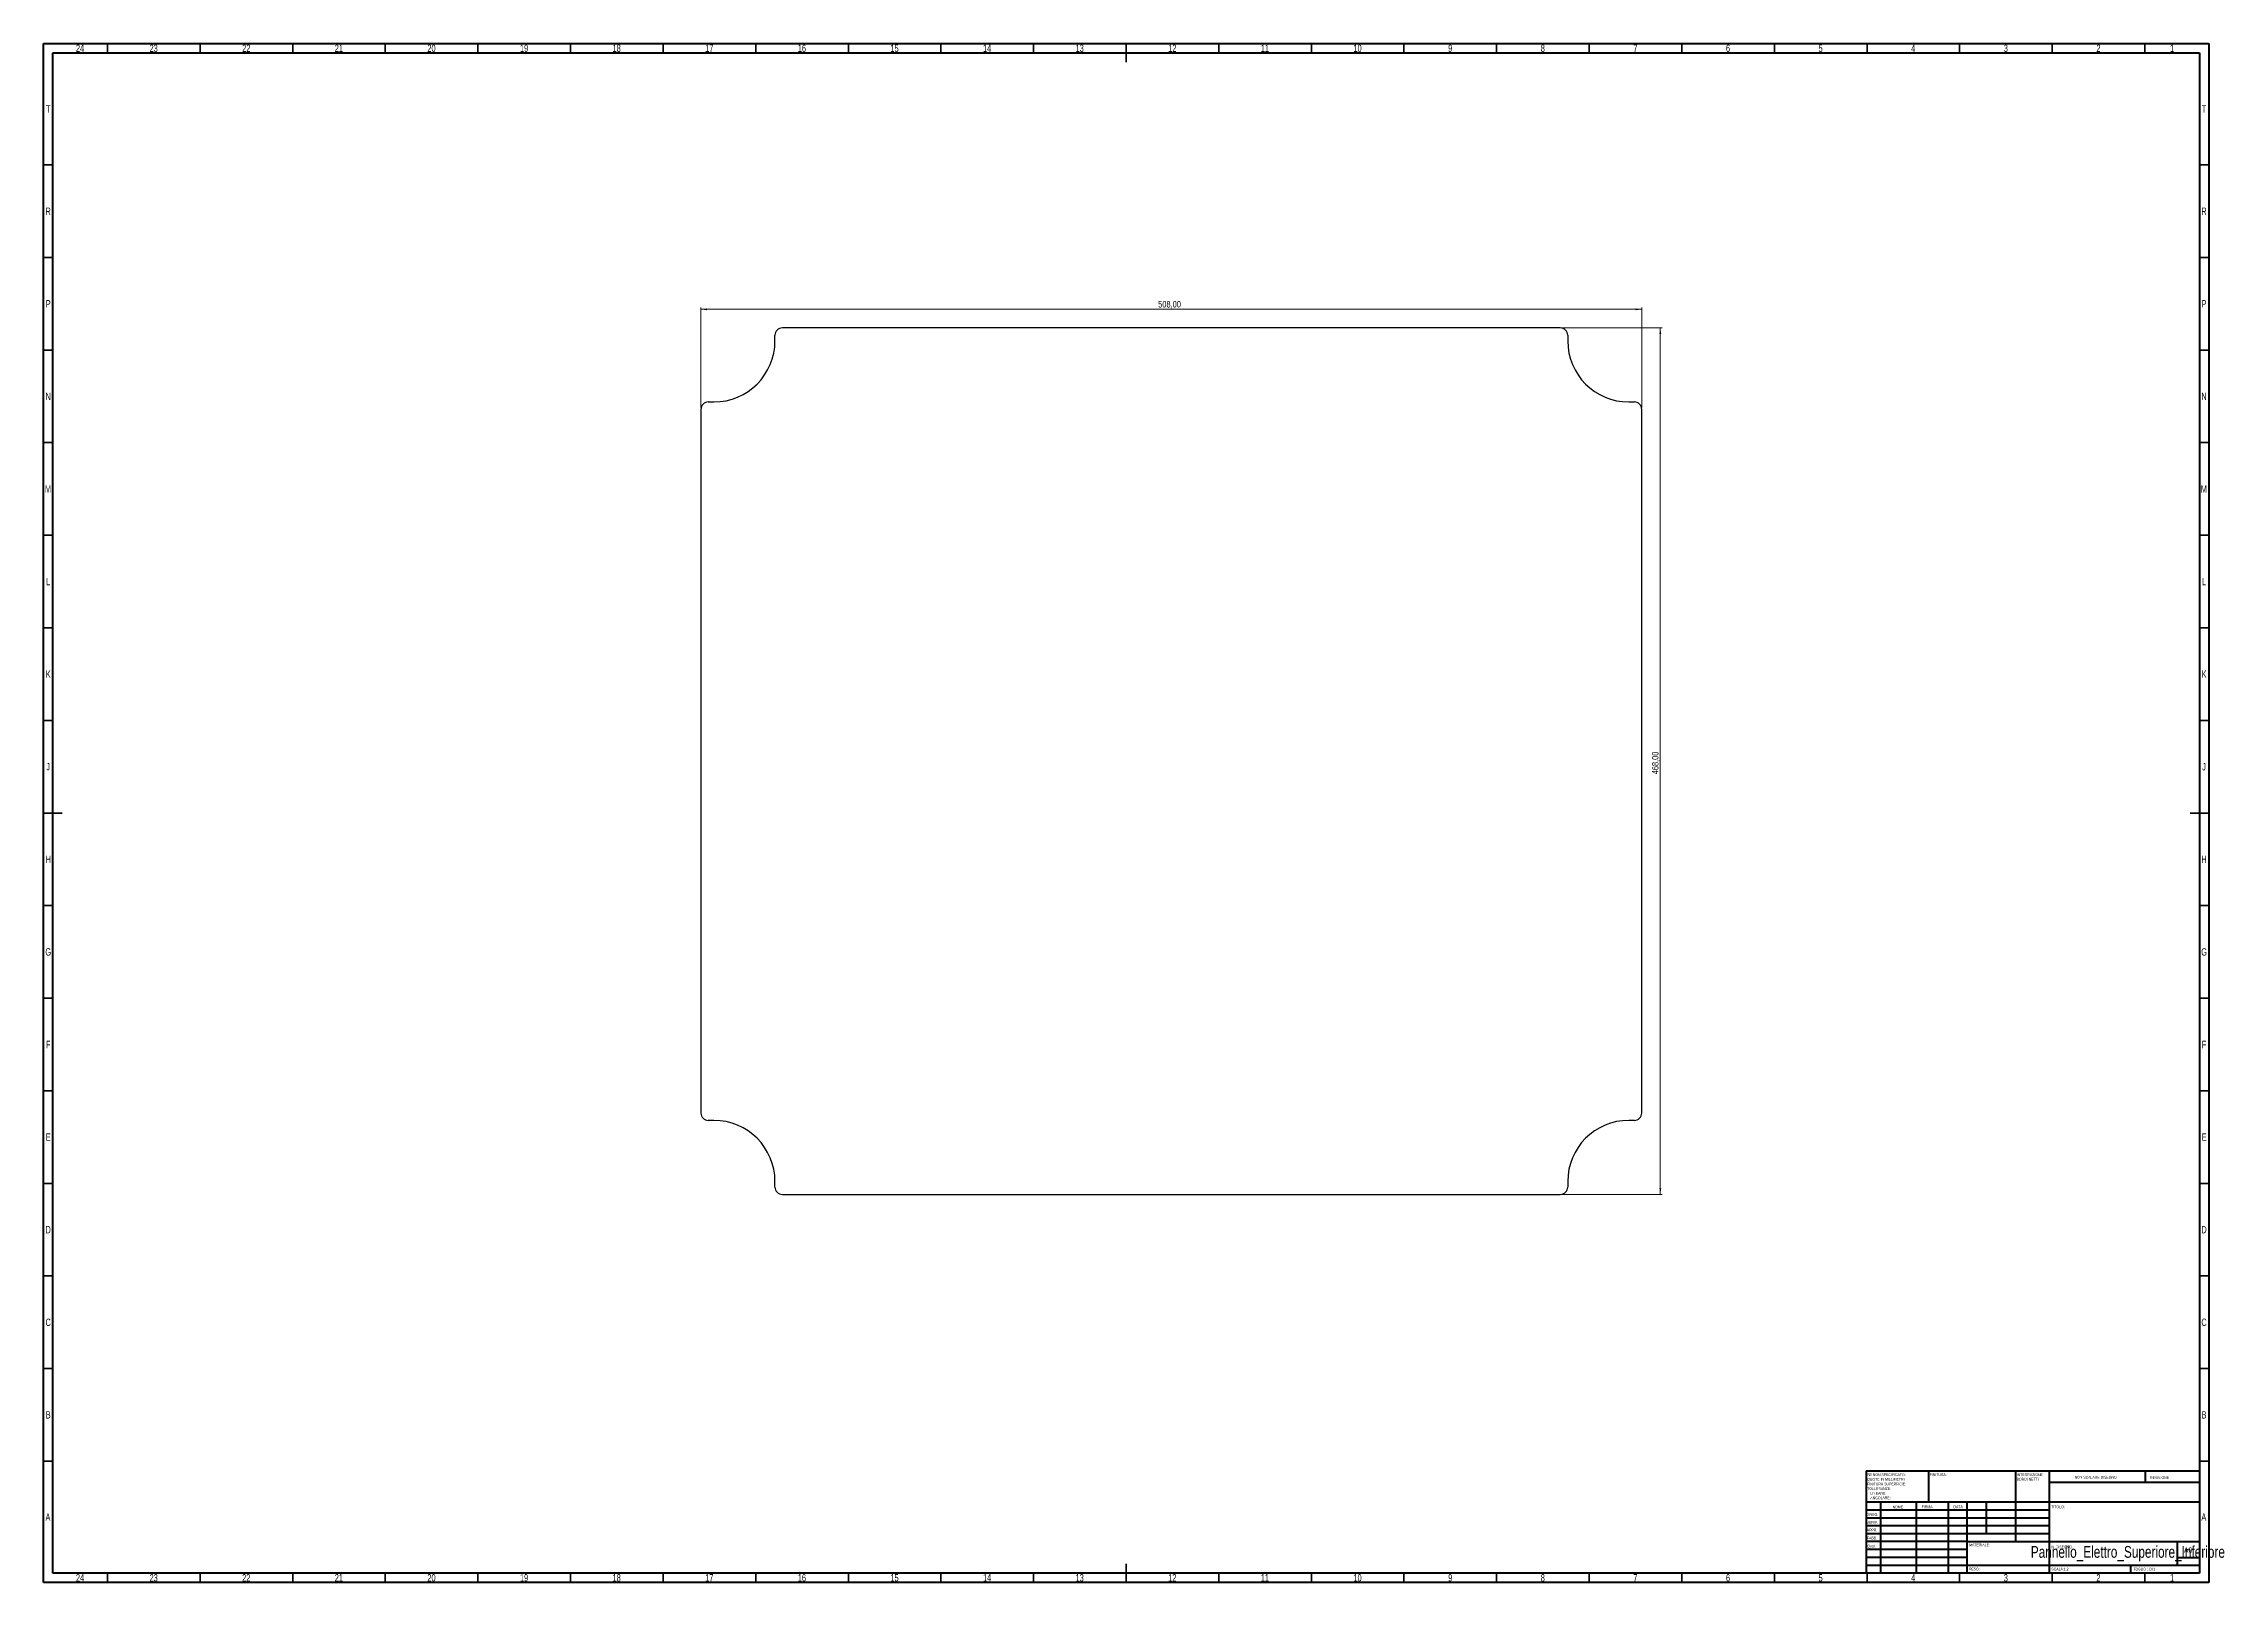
# Model space of a CAD drawing. Header units: millimetres. Extents: x 15 to 1192, y 5 to 836.
import ezdxf

# ---------------------------------------------------------------- set-up
doc = ezdxf.new("R2010")
doc.units = ezdxf.units.MM
doc.styles.add('SLDTEXTSTYLE0', font='TXT', dxfattribs={"width": 0.75})
doc.styles.add('SLDTEXTSTYLE1', font='TXT', dxfattribs={"width": 0.692308})
doc.dimstyles.new('SLDDIMSTYLE0', dxfattribs={"dimtxt": 3.5, "dimasz": 3.302, "dimexe": 0, "dimexo": 0.0625, "dimgap": 0.875, "dimtad": 1, "dimrnd": 1e-09, "dimzin": 12, "dimdsep": 46, "dimtxsty": 'SLDTEXTSTYLE0', "dimsah": 1, "dimcen": 0.09, "dimadec": 0, "dimazin": 3, "dimtfac": 1, "dimtofl": 0, "dimtmove": 0, "dimatfit": 3, "dimfxl": 1, "dimfrac": 2, "dimtolj": 1, "dimtzin": 12, "dimarcsym": 0})

# ---------------------------------------------------------------- blocks, each defined once
blk = doc.blocks.new('SW_NOTE_0')
at = {"color": 0, "linetype": 'Continuous', "lineweight": 0, "char_height": 1.5, "attachment_point": 1, "style": 'SLDTEXTSTYLE0'}
for s, insert in [('SE NON SPECIFICATO:', (0, 1.9)), ('TOLLERANZE:', (0, -5.6)), ('QUOTE IN MILLIMETRI', (0, -0.6)), ('FINITURA SUPERFICIE:', (0, -3.1)), ('ANGOLARE:', (1.7, -10.6)), ('LINEARE:', (1.7, -8.1))]:
    blk.add_mtext(s, dxfattribs=dict(at, insert=insert))
blk = doc.blocks.new('SW_NOTE_0_1')
at = {"color": 0, "linetype": 'Continuous', "lineweight": 0, "char_height": 1.5, "attachment_point": 1, "style": 'SLDTEXTSTYLE0'}
for s, insert in [('INTERRUZIONE', (0, 1.9)), ('BORDI NETTI', (0, -0.6))]:
    blk.add_mtext(s, dxfattribs=dict(at, insert=insert))
blk = doc.blocks.new('_D')
at = {"color": 7, "linetype": 'Continuous', "lineweight": 0}
for p, q in [((369.9, 639.5), (369.9, 693.5)), ((369.9, 692.5), (877.9, 692.5)), ((877.9, 639.5), (877.9, 693.5))]:
    blk.add_line(p, q, dxfattribs=at)
at = {"color": 7, "linetype": 'Continuous', "lineweight": 18}
for points in [[(369.9, 692.5), (373.2, 692), (373.2, 693)], [(877.9, 692.5), (874.6, 693), (874.6, 692)]]:
    blk.add_solid(points, dxfattribs=at)
at = {"color": 7, "linetype": 'Continuous', "lineweight": 18, "insert": (616.8, 697), "char_height": 3.5, "attachment_point": 1, "style": 'SLDTEXTSTYLE0'}
blk.add_mtext('508,00', dxfattribs=at)
blk = doc.blocks.new('_D_1')
at = {"color": 7, "linetype": 'Continuous', "lineweight": 0}
for p, q in [((834.9, 682.5), (888.9, 682.5)), ((887.9, 682.5), (887.9, 214.5)), ((834.9, 214.5), (888.9, 214.5))]:
    blk.add_line(p, q, dxfattribs=at)
at = {"color": 7, "linetype": 'Continuous', "lineweight": 18}
for points in [[(887.9, 682.5), (887.4, 679.2), (888.4, 679.2)], [(887.9, 214.5), (888.4, 217.8), (887.4, 217.8)]]:
    blk.add_solid(points, dxfattribs=at)
at = {"color": 7, "linetype": 'Continuous', "lineweight": 18, "insert": (883.4, 441.4), "char_height": 3.5, "attachment_point": 1, "rotation": 90, "style": 'SLDTEXTSTYLE0'}
blk.add_mtext('468,00', dxfattribs=at)

msp = doc.modelspace()

# ---------------------------------------------------------------- linework, layer by layer
at = {"color": 7, "linetype": 'Continuous', "lineweight": 70}
for p, q in [((15, 5), (15, 836)), ((15, 836), (1184, 836)), ((1184, 836), (1184, 5)), ((20, 10), (20, 831)), ((20, 831), (1179, 831)), ((1179, 831), (1179, 10)), ((1184, 5), (15, 5)), ((1179, 10), (20, 10))]:
    msp.add_line(p, q, dxfattribs=at)
at = {"color": 7, "linetype": 'Continuous', "lineweight": 35}
for p, q in [((49.5, 831), (49.5, 836)), ((99.5, 831), (99.5, 836)), ((149.5, 831), (149.5, 836)), ((199.5, 831), (199.5, 836)), ((249.5, 831), (249.5, 836)), ((299.5, 831), (299.5, 836)), ((349.5, 831), (349.5, 836)), ((399.5, 831), (399.5, 836)), ((449.5, 831), (449.5, 836)), ((499.5, 831), (499.5, 836)), ((549.5, 831), (549.5, 836)), ((599.5, 836), (599.5, 826)), ((599.5, 831), (599.5, 836)), ((649.5, 831), (649.5, 836)), ((699.5, 831), (699.5, 836)), ((749.5, 831), (749.5, 836)), ((799.5, 831), (799.5, 836)), ((849.5, 831), (849.5, 836)), ((899.5, 831), (899.5, 836)), ((949.5, 831), (949.5, 836)), ((999.5, 831), (999.5, 836)), ((1049.5, 831), (1049.5, 836)), ((1099.5, 831), (1099.5, 836)), ((1149.5, 831), (1149.5, 836)), ((20, 770.5), (15, 770.5)), ((1179, 770.5), (1184, 770.5)), ((20, 720.5), (15, 720.5)), ((1179, 720.5), (1184, 720.5)), ((20, 670.5), (15, 670.5)), ((1179, 670.5), (1184, 670.5)), ((20, 620.5), (15, 620.5)), ((1179, 620.5), (1184, 620.5)), ((20, 570.5), (15, 570.5)), ((1179, 570.5), (1184, 570.5)), ((20, 520.5), (15, 520.5)), ((1179, 520.5), (1184, 520.5)), ((20, 470.5), (15, 470.5)), ((1179, 470.5), (1184, 470.5)), ((15, 420.5), (25, 420.5)), ((20, 420.5), (15, 420.5)), ((1184, 420.5), (1174, 420.5)), ((1179, 420.5), (1184, 420.5)), ((20, 370.5), (15, 370.5)), ((1179, 370.5), (1184, 370.5)), ((20, 320.5), (15, 320.5)), ((1179, 320.5), (1184, 320.5)), ((20, 270.5), (15, 270.5)), ((1179, 270.5), (1184, 270.5)), ((20, 220.5), (15, 220.5)), ((1179, 220.5), (1184, 220.5)), ((20, 170.5), (15, 170.5)), ((1179, 170.5), (1184, 170.5)), ((20, 120.5), (15, 120.5)), ((1179, 120.5), (1184, 120.5)), ((20, 70.5), (15, 70.5)), ((1179, 70.5), (1184, 70.5)), ((599.5, 5), (599.5, 15)), ((49.5, 10), (49.5, 5)), ((99.5, 10), (99.5, 5)), ((149.5, 10), (149.5, 5)), ((199.5, 10), (199.5, 5)), ((249.5, 10), (249.5, 5)), ((299.5, 10), (299.5, 5)), ((349.5, 10), (349.5, 5)), ((399.5, 10), (399.5, 5)), ((449.5, 10), (449.5, 5)), ((499.5, 10), (499.5, 5)), ((549.5, 10), (549.5, 5)), ((599.5, 10), (599.5, 5)), ((649.5, 10), (649.5, 5)), ((699.5, 10), (699.5, 5)), ((749.5, 10), (749.5, 5)), ((799.5, 10), (799.5, 5)), ((849.5, 10), (849.5, 5)), ((899.5, 10), (899.5, 5)), ((949.5, 10), (949.5, 5)), ((999.5, 10), (999.5, 5)), ((1049.5, 10), (1049.5, 5)), ((1099.5, 10), (1099.5, 5)), ((1149.5, 10), (1149.5, 5))]:
    msp.add_line(p, q, dxfattribs=at)
at = {"color": 7, "linetype": 'Continuous', "lineweight": 25}
for p, q in [((409.887, 675.488), (409.887, 678.488)), ((833.887, 682.488), (413.887, 682.488)), ((837.887, 678.488), (837.887, 675.488)), ((369.887, 638.488), (369.887, 258.488)), ((373.887, 642.488), (376.887, 642.488)), ((870.887, 642.488), (873.887, 642.488)), ((877.887, 258.488), (877.887, 638.488)), ((376.887, 254.488), (373.887, 254.488)), ((873.887, 254.488), (870.887, 254.488)), ((409.887, 218.488), (409.887, 221.488)), ((413.887, 214.488), (833.887, 214.488)), ((837.887, 221.488), (837.887, 218.488))]:
    msp.add_line(p, q, dxfattribs=at)
at = {"color": 7, "linetype": 'Continuous', "lineweight": 50}
for p, q in [((999, 65.25), (1179, 65.25)), ((999, 65.25), (999, 10)), ((1032.8, 48.25), (1032.8, 65.25)), ((1079.6, 65.25), (1079.6, 27)), ((1097.8, 65.25), (1097.8, 10)), ((1179, 58.875), (1097.8, 58.875)), ((1149.8, 58.875), (1149.8, 65.25)), ((1179, 48.25), (999, 48.25)), ((1006.8, 48.25), (1006.8, 10)), ((1025.991, 48.25), (1025.991, 10)), ((1043.399, 48.25), (1043.399, 10)), ((1053.6, 10), (1053.6, 48.25)), ((1064, 31.25), (1064, 48.25)), ((1097.8, 44), (999, 44)), ((1097.8, 39.75), (999, 39.75)), ((1097.8, 35.5), (999, 35.5)), ((1097.8, 31.25), (999, 31.25)), ((1053.6, 27), (999, 27)), ((1053.6, 27), (1179, 27)), ((1167.168, 14.25), (1167.168, 27)), ((1053.6, 22.75), (999, 22.75)), ((1053.6, 18.5), (999, 18.5)), ((999, 14.25), (1179, 14.25)), ((1142, 10), (1142, 14.25)), ((1179, 18.292), (1167.168, 18.292))]:
    msp.add_line(p, q, dxfattribs=at)
at = {"color": 7, "linetype": 'Continuous', "lineweight": 25}
for centre, radius, start, end in [((376.887, 675.488), 33, 270, 0), ((376.887, 675.488), 33, 270, 0), ((413.887, 678.488), 4, 90, 180), ((413.887, 678.488), 4, 90, 180), ((833.887, 678.488), 4, 0, 90), ((833.887, 678.488), 4, 0, 90), ((870.887, 675.488), 33, 180, 270), ((870.887, 675.488), 33, 180, 270), ((373.887, 638.488), 4, 90, 180), ((373.887, 638.488), 4, 90, 180), ((873.887, 638.488), 4, 0, 90), ((873.887, 638.488), 4, 0, 90), ((373.887, 258.488), 4, 180, 270), ((373.887, 258.488), 4, 180, 270), ((376.887, 221.488), 33, 0, 90), ((376.887, 221.488), 33, 0, 90), ((870.887, 221.488), 33, 90, 180), ((870.887, 221.488), 33, 90, 180), ((873.887, 258.488), 4, 270, 0), ((873.887, 258.488), 4, 270, 0), ((413.887, 218.488), 4, 180, 270), ((413.887, 218.488), 4, 180, 270), ((833.887, 218.488), 4, 270, 0), ((833.887, 218.488), 4, 270, 0)]:
    msp.add_arc(centre, radius, start, end, dxfattribs=at)

# ---------------------------------------------------------------- block references
at = {"color": 7, "linetype": 'Continuous', "lineweight": 0}
for name, p in [('SW_NOTE_0', (999.594, 61.987)), ('SW_NOTE_0_1', (1080.309, 62.069))]:
    msp.add_blockref(name, p, dxfattribs=at)

# ---------------------------------------------------------------- texts
for s, insert, char_height, attachment_point, style in [('24', (34.67, 835.465), 3.9688, 2, 'SLDTEXTSTYLE0'), ('23', (74.42, 835.465), 3.9688, 2, 'SLDTEXTSTYLE0'), ('22', (124.42, 835.465), 3.9688, 2, 'SLDTEXTSTYLE0'), ('21', (174.42, 835.465), 3.9688, 2, 'SLDTEXTSTYLE0'), ('20', (224.42, 835.465), 3.9688, 2, 'SLDTEXTSTYLE0'), ('19', (274.42, 835.465), 3.9688, 2, 'SLDTEXTSTYLE0'), ('18', (324.42, 835.465), 3.9688, 2, 'SLDTEXTSTYLE0'), ('17', (374.42, 835.465), 3.9688, 2, 'SLDTEXTSTYLE0'), ('16', (424.42, 835.465), 3.9688, 2, 'SLDTEXTSTYLE0'), ('15', (474.42, 835.465), 3.9688, 2, 'SLDTEXTSTYLE0'), ('14', (524.42, 835.465), 3.9688, 2, 'SLDTEXTSTYLE0'), ('13', (574.42, 835.465), 3.9688, 2, 'SLDTEXTSTYLE0'), ('12', (624.42, 835.465), 3.9688, 2, 'SLDTEXTSTYLE0'), ('11', (674.42, 835.465), 3.9688, 2, 'SLDTEXTSTYLE0'), ('10', (724.42, 835.465), 3.9688, 2, 'SLDTEXTSTYLE0'), ('9', (774.46, 835.465), 3.969, 2, 'SLDTEXTSTYLE0'), ('8', (824.46, 835.465), 3.969, 2, 'SLDTEXTSTYLE0'), ('7', (874.46, 835.465), 3.969, 2, 'SLDTEXTSTYLE0'), ('6', (924.46, 835.465), 3.969, 2, 'SLDTEXTSTYLE0'), ('5', (974.46, 835.465), 3.969, 2, 'SLDTEXTSTYLE0'), ('4', (1024.46, 835.465), 3.969, 2, 'SLDTEXTSTYLE0'), ('3', (1074.46, 835.465), 3.969, 2, 'SLDTEXTSTYLE0'), ('2', (1124.46, 835.465), 3.969, 2, 'SLDTEXTSTYLE0'), ('1', (1164.21, 835.465), 3.969, 2, 'SLDTEXTSTYLE0'), ('T', (17.488, 802.715), 3.969, 2, 'SLDTEXTSTYLE0'), ('T', (1181.488, 802.715), 3.969, 2, 'SLDTEXTSTYLE0'), ('R', (17.444, 747.465), 3.969, 2, 'SLDTEXTSTYLE0'), ('R', (1181.444, 747.465), 3.969, 2, 'SLDTEXTSTYLE0'), ('P', (17.485, 697.465), 3.969, 2, 'SLDTEXTSTYLE0'), ('P', (1181.485, 697.465), 3.969, 2, 'SLDTEXTSTYLE0'), ('N', (17.464, 647.465), 3.969, 2, 'SLDTEXTSTYLE0'), ('N', (1181.464, 647.465), 3.969, 2, 'SLDTEXTSTYLE0'), ('M', (17.362, 597.465), 3.969, 2, 'SLDTEXTSTYLE0'), ('M', (1181.362, 597.465), 3.969, 2, 'SLDTEXTSTYLE0'), ('L', (17.455, 547.465), 3.969, 2, 'SLDTEXTSTYLE0'), ('L', (1181.455, 547.465), 3.969, 2, 'SLDTEXTSTYLE0'), ('K', (17.489, 497.465), 3.969, 2, 'SLDTEXTSTYLE0'), ('K', (1181.489, 497.465), 3.969, 2, 'SLDTEXTSTYLE0'), ('J', (17.465, 447.465), 3.969, 2, 'SLDTEXTSTYLE0'), ('J', (1181.465, 447.465), 3.969, 2, 'SLDTEXTSTYLE0'), ('H', (17.49, 397.465), 3.969, 2, 'SLDTEXTSTYLE0'), ('H', (1181.49, 397.465), 3.969, 2, 'SLDTEXTSTYLE0'), ('G', (17.487, 347.465), 3.969, 2, 'SLDTEXTSTYLE0'), ('G', (1181.487, 347.465), 3.969, 2, 'SLDTEXTSTYLE0'), ('F', (17.458, 297.465), 3.969, 2, 'SLDTEXTSTYLE0'), ('F', (1181.458, 297.465), 3.969, 2, 'SLDTEXTSTYLE0'), ('E', (17.508, 247.465), 3.969, 2, 'SLDTEXTSTYLE0'), ('E', (1181.508, 247.465), 3.969, 2, 'SLDTEXTSTYLE0'), ('D', (17.453, 197.465), 3.969, 2, 'SLDTEXTSTYLE0'), ('D', (1181.453, 197.465), 3.969, 2, 'SLDTEXTSTYLE0'), ('C', (17.459, 147.465), 3.969, 2, 'SLDTEXTSTYLE0'), ('C', (1181.459, 147.465), 3.969, 2, 'SLDTEXTSTYLE0'), ('B', (17.471, 97.465), 3.969, 2, 'SLDTEXTSTYLE0'), ('B', (1181.471, 97.465), 3.969, 2, 'SLDTEXTSTYLE0'), ('FINITURA:', (1033.371, 63.919), 1.5, 1, 'SLDTEXTSTYLE0'), ('NON SCALARE DISEGNO', (1111.615, 62.533), 1.5, 1, 'SLDTEXTSTYLE0'), ('REVISIONE', (1152.328, 62.335), 1.5, 1, 'SLDTEXTSTYLE0'), ('A', (17.34, 42.255), 3.969, 2, 'SLDTEXTSTYLE0'), ('DISEG.', (999.212, 42.43), 1.5, 1, 'SLDTEXTSTYLE0'), ('VERIF.', (999.41, 38.154), 1.5, 1, 'SLDTEXTSTYLE0'), ('NOME', (1013.322, 46.501), 1.5, 1, 'SLDTEXTSTYLE0'), ('FIRMA', (1029.034, 46.562), 1.5, 1, 'SLDTEXTSTYLE0'), ('DATA', (1046.215, 46.576), 1.5, 1, 'SLDTEXTSTYLE0'), ('TITOLO:', (1098.956, 46.576), 1.5, 1, 'SLDTEXTSTYLE0'), ('A', (1181.34, 42.255), 3.969, 2, 'SLDTEXTSTYLE0'), ('APPR.', (999.402, 34.064), 1.5, 1, 'SLDTEXTSTYLE0'), ('FABB.', (999.455, 29.734), 1.5, 1, 'SLDTEXTSTYLE0'), ('Qual.', (999.669, 25.35), 1.5, 1, 'SLDTEXTSTYLE0'), ('MATERIALE:', (1054.646, 25.986), 1.5, 1, 'SLDTEXTSTYLE0'), ('Pannello_Elettro_Superiore_Inferiore', (1140.341, 24.632), 6.35, 2, 'SLDTEXTSTYLE0'), ('N. DISEGNO', (1099.074, 24.869), 1.5, 1, 'SLDTEXTSTYLE0'), ('A0', (1170.644, 23.922), 2.9104, 1, 'SLDTEXTSTYLE0'), ('PESO:', (1054.618, 12.949), 1.4986, 1, 'SLDTEXTSTYLE0'), ('SCALA:1:2', (1099.074, 12.9), 1.5, 1, 'SLDTEXTSTYLE0'), ('FOGLIO 1 DI 1', (1143.478, 12.9), 1.5, 1, 'SLDTEXTSTYLE1'), ('24', (34.67, 9.465), 3.9688, 2, 'SLDTEXTSTYLE0'), ('23', (74.42, 9.465), 3.9688, 2, 'SLDTEXTSTYLE0'), ('22', (124.42, 9.465), 3.9688, 2, 'SLDTEXTSTYLE0'), ('21', (174.42, 9.465), 3.9688, 2, 'SLDTEXTSTYLE0'), ('20', (224.42, 9.465), 3.9688, 2, 'SLDTEXTSTYLE0'), ('19', (274.42, 9.465), 3.9688, 2, 'SLDTEXTSTYLE0'), ('18', (324.42, 9.465), 3.9688, 2, 'SLDTEXTSTYLE0'), ('17', (374.42, 9.465), 3.9688, 2, 'SLDTEXTSTYLE0'), ('16', (424.42, 9.465), 3.9688, 2, 'SLDTEXTSTYLE0'), ('15', (474.42, 9.465), 3.9688, 2, 'SLDTEXTSTYLE0'), ('14', (524.42, 9.465), 3.9688, 2, 'SLDTEXTSTYLE0'), ('13', (574.42, 9.465), 3.9688, 2, 'SLDTEXTSTYLE0'), ('12', (624.42, 9.465), 3.9688, 2, 'SLDTEXTSTYLE0'), ('11', (674.42, 9.465), 3.9688, 2, 'SLDTEXTSTYLE0'), ('10', (724.42, 9.465), 3.9688, 2, 'SLDTEXTSTYLE0'), ('9', (774.46, 9.465), 3.969, 2, 'SLDTEXTSTYLE0'), ('8', (824.46, 9.465), 3.969, 2, 'SLDTEXTSTYLE0'), ('7', (874.46, 9.465), 3.969, 2, 'SLDTEXTSTYLE0'), ('6', (924.46, 9.465), 3.969, 2, 'SLDTEXTSTYLE0'), ('5', (974.46, 9.465), 3.969, 2, 'SLDTEXTSTYLE0'), ('4', (1024.46, 9.465), 3.969, 2, 'SLDTEXTSTYLE0'), ('3', (1074.46, 9.465), 3.969, 2, 'SLDTEXTSTYLE0'), ('2', (1124.46, 9.465), 3.969, 2, 'SLDTEXTSTYLE0'), ('1', (1164.21, 9.465), 3.969, 2, 'SLDTEXTSTYLE0')]:
    msp.add_mtext(s, dxfattribs=dict(at, insert=insert, char_height=char_height, attachment_point=attachment_point, style=style))

# ---------------------------------------------------------------- dimensions: what is measured, and where the dimension line sits
at = {"color": 7, "linetype": 'Continuous', "lineweight": 18}
dim = msp.add_linear_dim(base=(877.887, 692.488), p1=(369.887, 638.488), p2=(877.887, 638.488), dimstyle='SLDDIMSTYLE0', dxfattribs=at)
dim.commit()
dim.dimension.update_dxf_attribs({"geometry": '_D', "text_midpoint": (623.887, 692.488), "dimtype": 160})
dim = msp.add_linear_dim(base=(887.887, 214.488), p1=(833.887, 682.488), p2=(833.887, 214.488), angle=90, dimstyle='SLDDIMSTYLE0', dxfattribs=at)
dim.commit()
dim.dimension.update_dxf_attribs({"geometry": '_D_1', "text_midpoint": (887.887, 448.488), "dimtype": 160})

doc.saveas('drawing.dxf')
